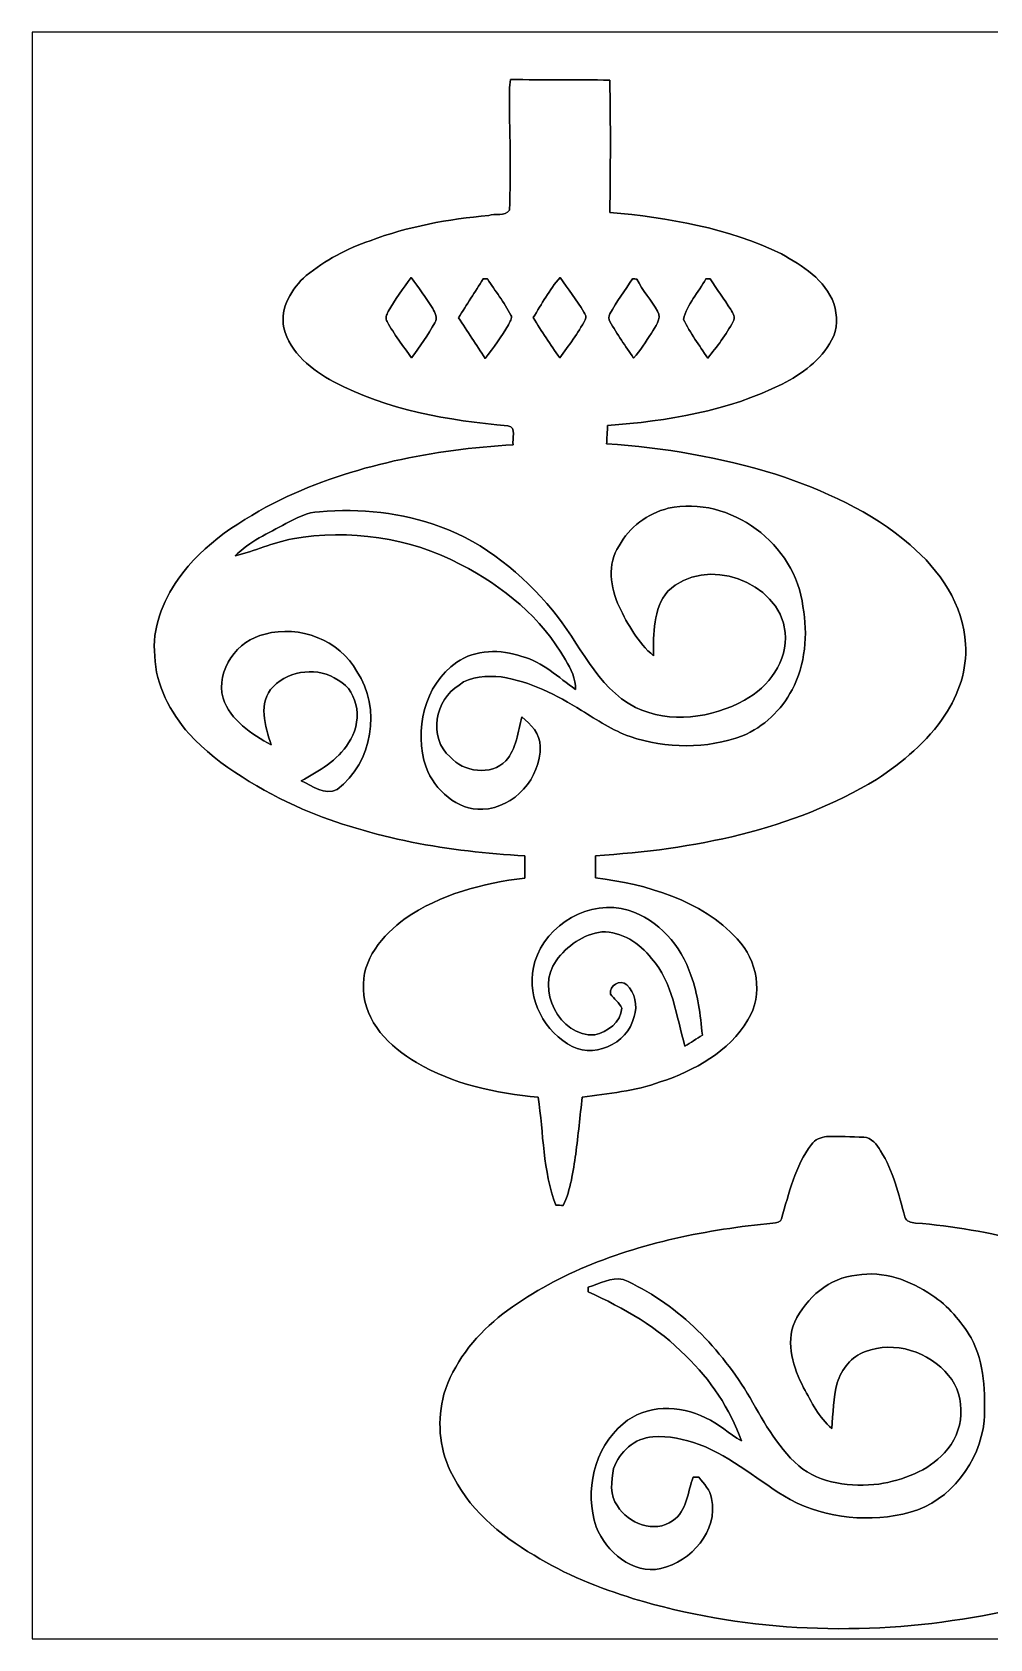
# Model space of a CAD drawing. Header units: centimetres. Extents: x -16.8 to 16.8, y -16.7 to 16.7.
# Drawn here: x -16.77 to 3.09, y -16.67 to 16.67 of the extents above; entities that cross this region are included whole.
import ezdxf

# ---------------------------------------------------------------- set-up
doc = ezdxf.new("R2010")
doc.units = ezdxf.units.CM
doc.header["$MEASUREMENT"] = 0
doc.layers.add('Layer 1', color=7, linetype='Continuous')

msp = doc.modelspace()

# ---------------------------------------------------------------- linework, layer by layer
at = {"layer": 'Layer 1', "color": 7}
for points, knots in [([(-16.77458, 16.66875), (-16.77458, 16.66875), (16.77458, 16.66875), (16.77458, 16.66875), (16.77458, 16.66875), (16.77458, 16.66875), (16.77458, -16.66875), (16.77458, -16.66875), (16.77458, -16.66875), (16.77458, -16.66875), (-16.77458, -16.66875), (-16.77458, -16.66875), (-16.77458, -16.66875), (-16.77458, -16.66875), (-16.77458, 16.66875), (-16.77458, 16.66875), (-16.77458, 16.66875), (-16.77458, 16.66875), (-16.77458, 16.66875), (-16.77458, 16.66875)], [0, 0, 0, 0, 0.16666667, 0.16666667, 0.16666667, 0.16666667, 0.33333333, 0.33333333, 0.33333333, 0.33333333, 0.5, 0.5, 0.5, 0.5, 0.66666667, 0.66666667, 0.66666667, 0.66666667, 1, 1, 1, 1]), ([(-6.84918, 15.68415), (-6.86188, 15.60971), (-6.87423, 15.53492), (-6.87423, 15.45943), (-6.87423, 15.45943), (-6.87176, 14.63111), (-6.83507, 13.80208), (-6.87282, 12.97446), (-6.87282, 12.97446), (-6.96842, 12.84182), (-7.1695, 12.91308), (-7.30321, 12.86651), (-7.30321, 12.86651), (-8.13929, 12.78467), (-8.97537, 12.64214), (-9.76242, 12.33981), (-9.76242, 12.33981), (-10.24255, 12.1793), (-10.69375, 11.93447), (-11.08886, 11.61803), (-11.08886, 11.61803), (-11.38273, 11.35204), (-11.64555, 10.94846), (-11.5503, 10.53536), (-11.5503, 10.53536), (-11.42436, 10.01183), (-10.96963, 9.658), (-10.51807, 9.41529), (-10.51807, 9.41529), (-9.40858, 8.82332), (-8.14176, 8.61166), (-6.9028, 8.49947), (-6.9028, 8.49947), (-6.71865, 8.47372), (-6.82202, 8.22043), (-6.79344, 8.10895), (-6.79344, 8.10895), (-8.44973, 8.0077), (-10.11908, 7.68844), (-11.62368, 6.96736), (-11.62368, 6.96736), (-12.42378, 6.55814), (-13.22388, 6.06637), (-13.74634, 5.31566), (-13.74634, 5.31566), (-14.06454, 4.85246), (-14.29279, 4.29436), (-14.23035, 3.72251), (-14.23035, 3.72251), (-14.21377, 3.11432), (-13.90474, 2.56081), (-13.5188, 2.10891), (-13.5188, 2.10891), (-12.86722, 1.41182), (-12.02408, 0.94121), (-11.16718, 0.54434), (-11.16718, 0.54434), (-9.70562, -0.06138), (-8.12659, -0.33973), (-6.55179, -0.42122), (-6.55179, -0.42122), (-6.55144, -0.57468), (-6.55391, -0.72813), (-6.55567, -0.88265), (-6.55567, -0.88265), (-7.42597, -0.98954), (-8.30827, -1.21708), (-9.0357, -1.72508), (-9.0357, -1.72508), (-9.50136, -2.06375), (-9.94657, -2.57916), (-9.89859, -3.19299), (-9.89859, -3.19299), (-9.88801, -3.86539), (-9.34791, -4.39279), (-8.80181, -4.70994), (-8.80181, -4.70994), (-8.0391, -5.16184), (-7.15081, -5.35023), (-6.27627, -5.43243), (-6.27627, -5.43243), (-6.16338, -6.17749), (-6.18455, -6.95925), (-5.90726, -7.66939), (-5.90726, -7.66939), (-5.85752, -7.67186), (-5.80778, -7.67433), (-5.75804, -7.67715), (-5.75804, -7.67715), (-5.594, -7.34413), (-5.55625, -6.97054), (-5.49663, -6.60929), (-5.49663, -6.60929), (-5.44548, -6.217), (-5.40773, -5.82295), (-5.36293, -5.42996), (-5.36293, -5.42996), (-4.81824, -5.3534), (-4.26403, -5.30331), (-3.74333, -5.11351), (-3.74333, -5.11351), (-3.03107, -4.87962), (-2.31916, -4.48698), (-1.92334, -3.82693), (-1.92334, -3.82693), (-1.59844, -3.29918), (-1.72791, -2.5841), (-2.14771, -2.14701), (-2.14771, -2.14701), (-2.89631, -1.32962), (-4.02519, -1.01494), (-5.08882, -0.87701), (-5.08882, -0.87701), (-5.08988, -0.72425), (-5.08917, -0.5715), (-5.0867, -0.41981), (-5.0867, -0.41981), (-3.06881, -0.29351), (-1.00542, 0.09984), (0.7433, 1.16381), (0.7433, 1.16381), (1.28411, 1.52471), (1.80022, 1.94698), (2.16147, 2.49484), (2.16147, 2.49484), (2.44828, 2.92664), (2.62819, 3.44452), (2.58833, 3.96769), (2.58833, 3.96769), (2.55129, 4.78649), (2.04964, 5.5118), (1.44251, 6.02968), (1.44251, 6.02968), (0.63676, 6.72888), (-0.35454, 7.15927), (-1.35467, 7.50006), (-1.35467, 7.50006), (-2.49238, 7.84296), (-3.66889, 8.05392), (-4.85528, 8.12412), (-4.85528, 8.12412), (-4.85069, 8.21937), (-4.84117, 8.40987), (-4.83658, 8.50512), (-4.83658, 8.50512), (-3.59728, 8.60072), (-2.33856, 8.80569), (-1.21638, 9.36519), (-1.21638, 9.36519), (-0.80821, 9.57756), (-0.40569, 9.85802), (-0.18768, 10.27606), (-0.18768, 10.27606), (-0.05574, 10.50537), (-0.06809, 10.79182), (-0.14076, 11.03877), (-0.14076, 11.03877), (-0.32632, 11.52842), (-0.79093, 11.82829), (-1.23119, 12.06676), (-1.23119, 12.06676), (-2.33892, 12.60581), (-3.57011, 12.81853), (-4.7879, 12.92895), (-4.7879, 12.92895), (-4.77943, 13.84335), (-4.76991, 14.75775), (-4.79143, 15.67215), (-4.79143, 15.67215), (-5.47723, 15.68873), (-6.16338, 15.67886), (-6.84918, 15.68415), (-6.84918, 15.68415), (-6.84918, 15.68415), (-6.84918, 15.68415), (-6.84918, 15.68415)], [0, 0, 0, 0, 0.02222222, 0.02222222, 0.02222222, 0.02222222, 0.04444444, 0.04444444, 0.04444444, 0.04444444, 0.06666667, 0.06666667, 0.06666667, 0.06666667, 0.08888889, 0.08888889, 0.08888889, 0.08888889, 0.11111111, 0.11111111, 0.11111111, 0.11111111, 0.13333333, 0.13333333, 0.13333333, 0.13333333, 0.15555556, 0.15555556, 0.15555556, 0.15555556, 0.17777778, 0.17777778, 0.17777778, 0.17777778, 0.2, 0.2, 0.2, 0.2, 0.22222222, 0.22222222, 0.22222222, 0.22222222, 0.24444444, 0.24444444, 0.24444444, 0.24444444, 0.26666667, 0.26666667, 0.26666667, 0.26666667, 0.28888889, 0.28888889, 0.28888889, 0.28888889, 0.31111111, 0.31111111, 0.31111111, 0.31111111, 0.33333333, 0.33333333, 0.33333333, 0.33333333, 0.35555556, 0.35555556, 0.35555556, 0.35555556, 0.37777778, 0.37777778, 0.37777778, 0.37777778, 0.4, 0.4, 0.4, 0.4, 0.42222222, 0.42222222, 0.42222222, 0.42222222, 0.44444444, 0.44444444, 0.44444444, 0.44444444, 0.46666667, 0.46666667, 0.46666667, 0.46666667, 0.48888889, 0.48888889, 0.48888889, 0.48888889, 0.51111111, 0.51111111, 0.51111111, 0.51111111, 0.53333333, 0.53333333, 0.53333333, 0.53333333, 0.55555556, 0.55555556, 0.55555556, 0.55555556, 0.57777778, 0.57777778, 0.57777778, 0.57777778, 0.6, 0.6, 0.6, 0.6, 0.62222222, 0.62222222, 0.62222222, 0.62222222, 0.64444444, 0.64444444, 0.64444444, 0.64444444, 0.66666667, 0.66666667, 0.66666667, 0.66666667, 0.68888889, 0.68888889, 0.68888889, 0.68888889, 0.71111111, 0.71111111, 0.71111111, 0.71111111, 0.73333333, 0.73333333, 0.73333333, 0.73333333, 0.75555556, 0.75555556, 0.75555556, 0.75555556, 0.77777778, 0.77777778, 0.77777778, 0.77777778, 0.8, 0.8, 0.8, 0.8, 0.82222222, 0.82222222, 0.82222222, 0.82222222, 0.84444444, 0.84444444, 0.84444444, 0.84444444, 0.86666667, 0.86666667, 0.86666667, 0.86666667, 0.88888889, 0.88888889, 0.88888889, 0.88888889, 0.91111111, 0.91111111, 0.91111111, 0.91111111, 0.93333333, 0.93333333, 0.93333333, 0.93333333, 0.95555556, 0.95555556, 0.95555556, 0.95555556, 1, 1, 1, 1]), ([(-9.38812, 10.86944), (-9.24595, 11.11673), (-9.08544, 11.3538), (-8.91046, 11.57922), (-8.91046, 11.57922), (-8.75877, 11.3665), (-8.59931, 11.15836), (-8.46279, 10.93541), (-8.46279, 10.93541), (-8.41375, 10.85074), (-8.35872, 10.73256), (-8.41798, 10.64048), (-8.41798, 10.64048), (-8.56298, 10.38789), (-8.72949, 10.14836), (-8.90129, 9.91341), (-8.90129, 9.91341), (-9.08368, 10.154), (-9.26253, 10.39918), (-9.41211, 10.66165), (-9.41211, 10.66165), (-9.45268, 10.72868), (-9.42164, 10.80735), (-9.38812, 10.86944)], [0, 0, 0, 0, 0.14285714, 0.14285714, 0.14285714, 0.14285714, 0.28571429, 0.28571429, 0.28571429, 0.28571429, 0.42857143, 0.42857143, 0.42857143, 0.42857143, 0.57142857, 0.57142857, 0.57142857, 0.57142857, 0.71428571, 0.71428571, 0.71428571, 0.71428571, 1, 1, 1, 1]), ([(-7.41821, 11.54818), (-7.39563, 11.54889), (-7.35083, 11.54959), (-7.32861, 11.5503), (-7.32861, 11.5503), (-7.16703, 11.29912), (-6.98218, 11.06205), (-6.84142, 10.79853), (-6.84142, 10.79853), (-6.80438, 10.72868), (-6.8647, 10.65812), (-6.89293, 10.59886), (-6.89293, 10.59886), (-7.03933, 10.35614), (-7.19631, 10.11802), (-7.37799, 9.90036), (-7.37799, 9.90036), (-7.56179, 10.18117), (-7.74453, 10.46304), (-7.92727, 10.7442), (-7.92727, 10.7442), (-7.76005, 11.01372), (-7.58578, 11.27901), (-7.41821, 11.54818)], [0, 0, 0, 0, 0.14285714, 0.14285714, 0.14285714, 0.14285714, 0.28571429, 0.28571429, 0.28571429, 0.28571429, 0.42857143, 0.42857143, 0.42857143, 0.42857143, 0.57142857, 0.57142857, 0.57142857, 0.57142857, 0.71428571, 0.71428571, 0.71428571, 0.71428571, 1, 1, 1, 1]), ([(-6.37752, 10.74491), (-6.20571, 11.02924), (-6.04238, 11.32311), (-5.8233, 11.57534), (-5.8233, 11.57534), (-5.65256, 11.34145), (-5.48005, 11.10791), (-5.32694, 10.86167), (-5.32694, 10.86167), (-5.30049, 10.81299), (-5.26274, 10.75196), (-5.30013, 10.69834), (-5.30013, 10.69834), (-5.45148, 10.42035), (-5.63774, 10.16282), (-5.83001, 9.91235), (-5.83001, 9.91235), (-6.02086, 10.18399), (-6.20713, 10.45951), (-6.37752, 10.74491)], [0, 0, 0, 0, 0.16666667, 0.16666667, 0.16666667, 0.16666667, 0.33333333, 0.33333333, 0.33333333, 0.33333333, 0.5, 0.5, 0.5, 0.5, 0.66666667, 0.66666667, 0.66666667, 0.66666667, 1, 1, 1, 1]), ([(-4.318, 11.55347), (-4.29613, 11.551), (-4.25203, 11.54642), (-4.23016, 11.54395), (-4.23016, 11.54395), (-4.10916, 11.30759), (-3.93383, 11.1058), (-3.79871, 10.87861), (-3.79871, 10.87861), (-3.70699, 10.71174), (-3.85022, 10.55829), (-3.92642, 10.42), (-3.92642, 10.42), (-4.04601, 10.24608), (-4.15149, 10.05981), (-4.29542, 9.90388), (-4.29542, 9.90388), (-4.46334, 10.15471), (-4.64079, 10.39989), (-4.78931, 10.66271), (-4.78931, 10.66271), (-4.81965, 10.71104), (-4.81683, 10.77242), (-4.78896, 10.82111), (-4.78896, 10.82111), (-4.65384, 11.07899), (-4.47816, 11.31111), (-4.318, 11.55347)], [0, 0, 0, 0, 0.125, 0.125, 0.125, 0.125, 0.25, 0.25, 0.25, 0.25, 0.375, 0.375, 0.375, 0.375, 0.5, 0.5, 0.5, 0.5, 0.625, 0.625, 0.625, 0.625, 0.75, 0.75, 0.75, 0.75, 1, 1, 1, 1]), ([(-2.79612, 11.54853), (-2.77354, 11.54889), (-2.72874, 11.54924), (-2.70651, 11.54924), (-2.70651, 11.54924), (-2.56858, 11.33404), (-2.41829, 11.12732), (-2.2793, 10.91248), (-2.2793, 10.91248), (-2.23555, 10.8391), (-2.18228, 10.74702), (-2.2292, 10.66165), (-2.2292, 10.66165), (-2.37984, 10.39283), (-2.56293, 10.14201), (-2.75908, 9.90494), (-2.75908, 9.90494), (-2.93264, 10.16917), (-3.12279, 10.42529), (-3.26249, 10.70927), (-3.26249, 10.70927), (-3.1817, 11.02148), (-2.95204, 11.2716), (-2.79612, 11.54853)], [0, 0, 0, 0, 0.14285714, 0.14285714, 0.14285714, 0.14285714, 0.28571429, 0.28571429, 0.28571429, 0.28571429, 0.42857143, 0.42857143, 0.42857143, 0.42857143, 0.57142857, 0.57142857, 0.57142857, 0.57142857, 0.71428571, 0.71428571, 0.71428571, 0.71428571, 1, 1, 1, 1]), ([(-3.57787, 6.78991), (-2.29094, 7.06861), (-0.93521, 6.04097), (-0.78317, 4.75051), (-0.78317, 4.75051), (-0.67804, 4.16983), (-0.73201, 3.54824), (-1.00894, 3.02154), (-1.00894, 3.02154), (-1.22978, 2.60032), (-1.59773, 2.25354), (-2.03729, 2.06939), (-2.03729, 2.06939), (-2.78024, 1.79282), (-3.61985, 1.79705), (-4.36809, 2.05317), (-4.36809, 2.05317), (-4.73216, 2.17699), (-5.05072, 2.39924), (-5.37845, 2.59433), (-5.37845, 2.59433), (-5.88963, 2.91571), (-6.43961, 3.19581), (-7.04286, 3.2893), (-7.04286, 3.2893), (-7.33919, 3.31435), (-7.67397, 3.31752), (-7.91845, 3.11997), (-7.91845, 3.11997), (-8.41446, 2.82646), (-8.56721, 2.02777), (-8.10472, 1.63266), (-8.10472, 1.63266), (-7.82638, 1.31233), (-7.25452, 1.23402), (-6.9469, 1.5494), (-6.9469, 1.5494), (-6.725, 1.79846), (-6.69396, 2.15018), (-6.61458, 2.46098), (-6.61458, 2.46098), (-6.42338, 2.30611), (-6.23923, 2.11314), (-6.23182, 1.84961), (-6.23182, 1.84961), (-6.22265, 1.19662), (-6.76593, 0.57468), (-7.42633, 0.54363), (-7.42633, 0.54363), (-7.96431, 0.52176), (-8.41763, 0.93945), (-8.60319, 1.41676), (-8.60319, 1.41676), (-8.85649, 2.17276), (-8.64376, 3.12632), (-7.96713, 3.59304), (-7.96713, 3.59304), (-7.57767, 3.86397), (-7.05344, 3.86786), (-6.6167, 3.71651), (-6.6167, 3.71651), (-6.18243, 3.60504), (-5.85717, 3.27801), (-5.49945, 3.02719), (-5.49945, 3.02719), (-5.49346, 3.25049), (-5.59717, 3.45511), (-5.70794, 3.64208), (-5.70794, 3.64208), (-6.19901, 4.5145), (-7.00476, 5.17278), (-7.88494, 5.62575), (-7.88494, 5.62575), (-8.9475, 6.18067), (-10.19387, 6.36587), (-11.3732, 6.15386), (-11.3732, 6.15386), (-11.78207, 6.08013), (-12.16025, 5.89915), (-12.56277, 5.80143), (-12.56277, 5.80143), (-12.26749, 6.102), (-11.87591, 6.26921), (-11.51326, 6.47065), (-11.51326, 6.47065), (-11.29136, 6.58142), (-11.0677, 6.71195), (-10.81264, 6.71795), (-10.81264, 6.71795), (-9.96774, 6.79838), (-9.10484, 6.69361), (-8.30545, 6.4075), (-8.30545, 6.4075), (-7.38152, 6.0706), (-6.60365, 5.42255), (-5.97817, 4.67572), (-5.97817, 4.67572), (-5.41514, 3.99838), (-5.07824, 3.08187), (-4.25803, 2.65747), (-4.25803, 2.65747), (-3.54365, 2.3114), (-2.67511, 2.43628), (-1.99496, 2.80564), (-1.99496, 2.80564), (-1.49543, 3.08328), (-1.09255, 3.61562), (-1.149, 4.21217), (-1.149, 4.21217), (-1.27635, 5.29096), (-2.81481, 5.82013), (-3.58493, 5.06695), (-3.58493, 5.06695), (-3.8989, 4.70041), (-3.88514, 4.18465), (-3.88161, 3.72921), (-3.88161, 3.72921), (-4.21146, 3.99556), (-4.41113, 4.37833), (-4.59916, 4.74909), (-4.59916, 4.74909), (-4.77626, 5.13362), (-4.85175, 5.63986), (-4.5974, 6.00816), (-4.5974, 6.00816), (-4.38926, 6.39974), (-4.00403, 6.68055), (-3.57787, 6.78991)], [0, 0, 0, 0, 0.03030303, 0.03030303, 0.03030303, 0.03030303, 0.06060606, 0.06060606, 0.06060606, 0.06060606, 0.09090909, 0.09090909, 0.09090909, 0.09090909, 0.12121212, 0.12121212, 0.12121212, 0.12121212, 0.15151515, 0.15151515, 0.15151515, 0.15151515, 0.18181818, 0.18181818, 0.18181818, 0.18181818, 0.21212121, 0.21212121, 0.21212121, 0.21212121, 0.24242424, 0.24242424, 0.24242424, 0.24242424, 0.27272727, 0.27272727, 0.27272727, 0.27272727, 0.3030303, 0.3030303, 0.3030303, 0.3030303, 0.33333333, 0.33333333, 0.33333333, 0.33333333, 0.36363636, 0.36363636, 0.36363636, 0.36363636, 0.39393939, 0.39393939, 0.39393939, 0.39393939, 0.42424242, 0.42424242, 0.42424242, 0.42424242, 0.45454545, 0.45454545, 0.45454545, 0.45454545, 0.48484848, 0.48484848, 0.48484848, 0.48484848, 0.51515152, 0.51515152, 0.51515152, 0.51515152, 0.54545455, 0.54545455, 0.54545455, 0.54545455, 0.57575758, 0.57575758, 0.57575758, 0.57575758, 0.60606061, 0.60606061, 0.60606061, 0.60606061, 0.63636364, 0.63636364, 0.63636364, 0.63636364, 0.66666667, 0.66666667, 0.66666667, 0.66666667, 0.6969697, 0.6969697, 0.6969697, 0.6969697, 0.72727273, 0.72727273, 0.72727273, 0.72727273, 0.75757576, 0.75757576, 0.75757576, 0.75757576, 0.78787879, 0.78787879, 0.78787879, 0.78787879, 0.81818182, 0.81818182, 0.81818182, 0.81818182, 0.84848485, 0.84848485, 0.84848485, 0.84848485, 0.87878788, 0.87878788, 0.87878788, 0.87878788, 0.90909091, 0.90909091, 0.90909091, 0.90909091, 0.93939394, 0.93939394, 0.93939394, 0.93939394, 1, 1, 1, 1]), ([(-11.94153, 4.17724), (-11.23209, 4.37797), (-10.39671, 4.05342), (-10.03582, 3.40501), (-10.03582, 3.40501), (-9.52641, 2.64478), (-9.71021, 1.50601), (-10.4461, 0.95462), (-10.4461, 0.95462), (-10.70398, 0.81703), (-10.95939, 1.03576), (-11.19117, 1.13277), (-11.19117, 1.13277), (-10.82604, 1.33879), (-10.43587, 1.55152), (-10.21221, 1.92193), (-10.21221, 1.92193), (-9.92399, 2.31352), (-9.97232, 2.98168), (-10.42776, 3.22298), (-10.42776, 3.22298), (-10.82922, 3.51014), (-11.42471, 3.43112), (-11.77043, 3.09174), (-11.77043, 3.09174), (-12.09993, 2.76154), (-11.94082, 2.26413), (-11.81594, 1.8796), (-11.81594, 1.8796), (-12.2234, 2.1015), (-12.65802, 2.38795), (-12.81465, 2.8508), (-12.81465, 2.8508), (-12.96705, 3.42653), (-12.51656, 4.06506), (-11.94153, 4.17724)], [0, 0, 0, 0, 0.1, 0.1, 0.1, 0.1, 0.2, 0.2, 0.2, 0.2, 0.3, 0.3, 0.3, 0.3, 0.4, 0.4, 0.4, 0.4, 0.5, 0.5, 0.5, 0.5, 0.6, 0.6, 0.6, 0.6, 0.7, 0.7, 0.7, 0.7, 0.8, 0.8, 0.8, 0.8, 1, 1, 1, 1]), ([(-6.34577, -2.61585), (-6.10306, -1.83691), (-5.20347, -1.31092), (-4.40584, -1.55011), (-4.40584, -1.55011), (-3.78389, -1.74801), (-3.30906, -2.28741), (-3.10656, -2.89877), (-3.10656, -2.89877), (-2.9591, -3.29671), (-2.91465, -3.72145), (-2.86985, -4.14055), (-2.86985, -4.14055), (-2.9905, -4.21816), (-3.11044, -4.29719), (-3.2318, -4.37339), (-3.2318, -4.37339), (-3.41171, -3.75073), (-3.47945, -3.05541), (-3.9243, -2.54882), (-3.9243, -2.54882), (-4.16983, -2.23238), (-4.54131, -1.9939), (-4.95371, -1.99954), (-4.95371, -1.99954), (-5.33718, -2.04858), (-5.68078, -2.28988), (-5.90515, -2.59786), (-5.90515, -2.59786), (-6.33236, -3.18135), (-5.83812, -4.17759), (-5.10223, -4.13844), (-5.10223, -4.13844), (-4.84046, -4.08023), (-4.55859, -3.87103), (-4.54025, -3.58458), (-4.54025, -3.58458), (-4.58929, -3.46569), (-4.70958, -3.39831), (-4.77308, -3.2893), (-4.77308, -3.2893), (-4.81436, -3.1115), (-4.57271, -2.9778), (-4.43759, -3.09668), (-4.43759, -3.09668), (-4.26861, -3.26108), (-4.20688, -3.53342), (-4.28696, -3.75638), (-4.28696, -3.75638), (-4.41008, -4.33388), (-5.16925, -4.66055), (-5.66526, -4.32435), (-5.66526, -4.32435), (-6.22653, -3.9811), (-6.53909, -3.25402), (-6.34577, -2.61585)], [0, 0, 0, 0, 0.06666667, 0.06666667, 0.06666667, 0.06666667, 0.13333333, 0.13333333, 0.13333333, 0.13333333, 0.2, 0.2, 0.2, 0.2, 0.26666667, 0.26666667, 0.26666667, 0.26666667, 0.33333333, 0.33333333, 0.33333333, 0.33333333, 0.4, 0.4, 0.4, 0.4, 0.46666667, 0.46666667, 0.46666667, 0.46666667, 0.53333333, 0.53333333, 0.53333333, 0.53333333, 0.6, 0.6, 0.6, 0.6, 0.66666667, 0.66666667, 0.66666667, 0.66666667, 0.73333333, 0.73333333, 0.73333333, 0.73333333, 0.8, 0.8, 0.8, 0.8, 0.86666667, 0.86666667, 0.86666667, 0.86666667, 1, 1, 1, 1]), ([(-0.29351, -6.2484), (-0.41487, -6.25616), (-0.53622, -6.30978), (-0.60713, -6.41209), (-0.60713, -6.41209), (-0.94756, -6.85941), (-1.07456, -7.42139), (-1.2259, -7.95126), (-1.2259, -7.95126), (-1.24284, -8.03099), (-1.34197, -8.02711), (-1.40476, -8.0451), (-1.40476, -8.0451), (-2.77107, -8.1728), (-4.13738, -8.44656), (-5.40103, -8.99442), (-5.40103, -8.99442), (-6.00463, -9.26465), (-6.59059, -9.58533), (-7.10494, -10.00407), (-7.10494, -10.00407), (-7.614, -10.41788), (-8.03734, -10.96081), (-8.23136, -11.59369), (-8.23136, -11.59369), (-8.37248, -12.11404), (-8.33367, -12.69083), (-8.09872, -13.17907), (-8.09872, -13.17907), (-7.74806, -13.95024), (-7.07602, -14.51222), (-6.36058, -14.93344), (-6.36058, -14.93344), (-5.72241, -15.33525), (-5.01474, -15.60865), (-4.29824, -15.83478), (-4.29824, -15.83478), (-2.09444, -16.49906), (0.25894, -16.6176), (2.52801, -16.25847), (2.52801, -16.25847), (3.64173, -16.09549), (4.73816, -15.79421), (5.76298, -15.32643), (5.76298, -15.32643), (6.61176, -14.91474), (7.45596, -14.39968), (7.98795, -13.59817), (7.98795, -13.59817), (8.36648, -13.07218), (8.54392, -12.3892), (8.39646, -11.75032), (8.39646, -11.75032), (8.25182, -11.11109), (7.85742, -10.55476), (7.36671, -10.13037), (7.36671, -10.13037), (6.36729, -9.26747), (5.11704, -8.75453), (3.84951, -8.42963), (3.84951, -8.42963), (3.09527, -8.23736), (2.32586, -8.09978), (1.54905, -8.04192), (1.54905, -8.04192), (1.46438, -8.03204), (1.35502, -8.01335), (1.3335, -7.91492), (1.3335, -7.91492), (1.19944, -7.44855), (1.09432, -6.95784), (0.82656, -6.54473), (0.82656, -6.54473), (0.75459, -6.41315), (0.64311, -6.26604), (0.47801, -6.26145), (0.47801, -6.26145), (0.22119, -6.24699), (-0.03669, -6.24029), (-0.29351, -6.2484)], [0, 0, 0, 0, 0.04761905, 0.04761905, 0.04761905, 0.04761905, 0.0952381, 0.0952381, 0.0952381, 0.0952381, 0.14285714, 0.14285714, 0.14285714, 0.14285714, 0.19047619, 0.19047619, 0.19047619, 0.19047619, 0.23809524, 0.23809524, 0.23809524, 0.23809524, 0.28571429, 0.28571429, 0.28571429, 0.28571429, 0.33333333, 0.33333333, 0.33333333, 0.33333333, 0.38095238, 0.38095238, 0.38095238, 0.38095238, 0.42857143, 0.42857143, 0.42857143, 0.42857143, 0.47619048, 0.47619048, 0.47619048, 0.47619048, 0.52380952, 0.52380952, 0.52380952, 0.52380952, 0.57142857, 0.57142857, 0.57142857, 0.57142857, 0.61904762, 0.61904762, 0.61904762, 0.61904762, 0.66666667, 0.66666667, 0.66666667, 0.66666667, 0.71428571, 0.71428571, 0.71428571, 0.71428571, 0.76190476, 0.76190476, 0.76190476, 0.76190476, 0.80952381, 0.80952381, 0.80952381, 0.80952381, 0.85714286, 0.85714286, 0.85714286, 0.85714286, 0.9047619, 0.9047619, 0.9047619, 0.9047619, 1, 1, 1, 1]), ([(0.33655, -9.12354), (0.88336, -9.02123), (1.44427, -9.23043), (1.88983, -9.53946), (1.88983, -9.53946), (2.23273, -9.75642), (2.49343, -10.07957), (2.70369, -10.42176), (2.70369, -10.42176), (2.99156, -10.94811), (3.00426, -11.56864), (2.97744, -12.15249), (2.97744, -12.15249), (2.87902, -13.00092), (2.28212, -13.80631), (1.44321, -14.04126), (1.44321, -14.04126), (0.61948, -14.26245), (-0.28893, -14.17708), (-1.04599, -13.77915), (-1.04599, -13.77915), (-1.68593, -13.41332), (-2.23767, -12.89438), (-2.93723, -12.63615), (-2.93723, -12.63615), (-3.24238, -12.52149), (-3.56729, -12.45306), (-3.89431, -12.47563), (-3.89431, -12.47563), (-4.27108, -12.49645), (-4.59034, -12.79313), (-4.71382, -13.13674), (-4.71382, -13.13674), (-4.75474, -13.38897), (-4.80166, -13.69307), (-4.63374, -13.91179), (-4.63374, -13.91179), (-4.40937, -14.27304), (-3.85798, -14.48858), (-3.48721, -14.21906), (-3.48721, -14.21906), (-3.1877, -14.0141), (-3.17429, -13.62604), (-3.06176, -13.31383), (-3.06176, -13.31383), (-3.03177, -13.31454), (-2.97145, -13.31595), (-2.94146, -13.31666), (-2.94146, -13.31666), (-2.84409, -13.45389), (-2.70122, -13.57877), (-2.67758, -13.75516), (-2.67758, -13.75516), (-2.53894, -14.43284), (-3.0988, -15.06326), (-3.73133, -15.21072), (-3.73133, -15.21072), (-4.32329, -15.32996), (-4.86163, -14.86676), (-5.07118, -14.34606), (-5.07118, -14.34606), (-5.31777, -13.60981), (-5.12163, -12.71129), (-4.5152, -12.20505), (-4.5152, -12.20505), (-4.04389, -11.80042), (-3.33622, -11.80747), (-2.80388, -12.08193), (-2.80388, -12.08193), (-2.53118, -12.20329), (-2.31704, -12.41672), (-2.05952, -12.56312), (-2.05952, -12.56312), (-2.29905, -11.89531), (-2.6991, -11.28713), (-3.21345, -10.79853), (-3.21345, -10.79853), (-3.77719, -10.20904), (-4.50144, -9.80193), (-5.2391, -9.46997), (-5.2391, -9.46997), (-5.23875, -9.44492), (-5.23804, -9.39412), (-5.23734, -9.36907), (-5.23734, -9.36907), (-5.00309, -9.3031), (-4.76568, -9.15635), (-4.51379, -9.21103), (-4.51379, -9.21103), (-3.42759, -9.68693), (-2.55482, -10.56711), (-1.93887, -11.56758), (-1.93887, -11.56758), (-1.63019, -12.10028), (-1.34338, -12.66613), (-0.87136, -13.07712), (-0.87136, -13.07712), (-0.41557, -13.46235), (0.2226, -13.51421), (0.79304, -13.45918), (0.79304, -13.45918), (1.29011, -13.36992), (1.80834, -13.19495), (2.15336, -12.80619), (2.15336, -12.80619), (2.56399, -12.38885), (2.6229, -11.65578), (2.23732, -11.20211), (2.23732, -11.20211), (1.84362, -10.7061), (1.10878, -10.47856), (0.51223, -10.70786), (0.51223, -10.70786), (0.22049, -10.80594), (0.02293, -11.07299), (-0.07408, -11.35451), (-0.07408, -11.35451), (-0.15734, -11.66389), (-0.15311, -11.98739), (-0.18697, -12.30418), (-0.18697, -12.30418), (-0.45156, -12.07805), (-0.60254, -11.75632), (-0.76941, -11.45822), (-0.76941, -11.45822), (-0.98037, -11.04194), (-1.14653, -10.54523), (-0.95462, -10.09156), (-0.95462, -10.09156), (-0.71579, -9.59026), (-0.23248, -9.17081), (0.33655, -9.12354)], [0, 0, 0, 0, 0.02941176, 0.02941176, 0.02941176, 0.02941176, 0.05882353, 0.05882353, 0.05882353, 0.05882353, 0.08823529, 0.08823529, 0.08823529, 0.08823529, 0.11764706, 0.11764706, 0.11764706, 0.11764706, 0.14705882, 0.14705882, 0.14705882, 0.14705882, 0.17647059, 0.17647059, 0.17647059, 0.17647059, 0.20588235, 0.20588235, 0.20588235, 0.20588235, 0.23529412, 0.23529412, 0.23529412, 0.23529412, 0.26470588, 0.26470588, 0.26470588, 0.26470588, 0.29411765, 0.29411765, 0.29411765, 0.29411765, 0.32352941, 0.32352941, 0.32352941, 0.32352941, 0.35294118, 0.35294118, 0.35294118, 0.35294118, 0.38235294, 0.38235294, 0.38235294, 0.38235294, 0.41176471, 0.41176471, 0.41176471, 0.41176471, 0.44117647, 0.44117647, 0.44117647, 0.44117647, 0.47058824, 0.47058824, 0.47058824, 0.47058824, 0.5, 0.5, 0.5, 0.5, 0.52941176, 0.52941176, 0.52941176, 0.52941176, 0.55882353, 0.55882353, 0.55882353, 0.55882353, 0.58823529, 0.58823529, 0.58823529, 0.58823529, 0.61764706, 0.61764706, 0.61764706, 0.61764706, 0.64705882, 0.64705882, 0.64705882, 0.64705882, 0.67647059, 0.67647059, 0.67647059, 0.67647059, 0.70588235, 0.70588235, 0.70588235, 0.70588235, 0.73529412, 0.73529412, 0.73529412, 0.73529412, 0.76470588, 0.76470588, 0.76470588, 0.76470588, 0.79411765, 0.79411765, 0.79411765, 0.79411765, 0.82352941, 0.82352941, 0.82352941, 0.82352941, 0.85294118, 0.85294118, 0.85294118, 0.85294118, 0.88235294, 0.88235294, 0.88235294, 0.88235294, 0.91176471, 0.91176471, 0.91176471, 0.91176471, 0.94117647, 0.94117647, 0.94117647, 0.94117647, 1, 1, 1, 1])]:
    msp.add_open_spline(points, degree=3, knots=knots, dxfattribs=at)
at = {"layer": 'Layer 1', "color": 8}
for points, knots in [([(-6.84918, 15.68415), (-6.16338, 15.67886), (-5.47723, 15.68873), (-4.79143, 15.67215), (-4.79143, 15.67215), (-4.76991, 14.75775), (-4.77943, 13.84335), (-4.7879, 12.92895), (-4.7879, 12.92895), (-3.57011, 12.81853), (-2.33892, 12.60581), (-1.23119, 12.06676), (-1.23119, 12.06676), (-0.79093, 11.82829), (-0.32632, 11.52842), (-0.14076, 11.03877), (-0.14076, 11.03877), (-0.06809, 10.79182), (-0.05574, 10.50537), (-0.18768, 10.27606), (-0.18768, 10.27606), (-0.40569, 9.85802), (-0.80821, 9.57756), (-1.21638, 9.36519), (-1.21638, 9.36519), (-2.33856, 8.80569), (-3.59728, 8.60072), (-4.83658, 8.50512), (-4.83658, 8.50512), (-4.84117, 8.40987), (-4.85069, 8.21937), (-4.85528, 8.12412), (-4.85528, 8.12412), (-3.66889, 8.05392), (-2.49238, 7.84296), (-1.35467, 7.50006), (-1.35467, 7.50006), (-0.35454, 7.15927), (0.63676, 6.72888), (1.44251, 6.02968), (1.44251, 6.02968), (2.04964, 5.5118), (2.55129, 4.78649), (2.58833, 3.96769), (2.58833, 3.96769), (2.62819, 3.44452), (2.44828, 2.92664), (2.16147, 2.49484), (2.16147, 2.49484), (1.80022, 1.94698), (1.28411, 1.52471), (0.7433, 1.16381), (0.7433, 1.16381), (-1.00542, 0.09984), (-3.06881, -0.29351), (-5.0867, -0.41981), (-5.0867, -0.41981), (-5.08917, -0.5715), (-5.08988, -0.72425), (-5.08882, -0.87701), (-5.08882, -0.87701), (-4.02519, -1.01494), (-2.89631, -1.32962), (-2.14771, -2.14701), (-2.14771, -2.14701), (-1.72791, -2.5841), (-1.59844, -3.29918), (-1.92334, -3.82693), (-1.92334, -3.82693), (-2.31916, -4.48698), (-3.03107, -4.87962), (-3.74333, -5.11351), (-3.74333, -5.11351), (-4.26403, -5.30331), (-4.81824, -5.3534), (-5.36293, -5.42996), (-5.36293, -5.42996), (-5.40773, -5.82295), (-5.44548, -6.217), (-5.49663, -6.60929), (-5.49663, -6.60929), (-5.55625, -6.97054), (-5.594, -7.34413), (-5.75804, -7.67715), (-5.75804, -7.67715), (-5.80778, -7.67433), (-5.85752, -7.67186), (-5.90726, -7.66939), (-5.90726, -7.66939), (-6.18455, -6.95925), (-6.16338, -6.17749), (-6.27627, -5.43243), (-6.27627, -5.43243), (-7.15081, -5.35023), (-8.0391, -5.16184), (-8.80181, -4.70994), (-8.80181, -4.70994), (-9.34791, -4.39279), (-9.88801, -3.86539), (-9.89859, -3.19299), (-9.89859, -3.19299), (-9.94657, -2.57916), (-9.50136, -2.06375), (-9.0357, -1.72508), (-9.0357, -1.72508), (-8.30827, -1.21708), (-7.42597, -0.98954), (-6.55567, -0.88265), (-6.55567, -0.88265), (-6.55391, -0.72813), (-6.55144, -0.57468), (-6.55179, -0.42122), (-6.55179, -0.42122), (-8.12659, -0.33973), (-9.70562, -0.06138), (-11.16718, 0.54434), (-11.16718, 0.54434), (-12.02408, 0.94121), (-12.86722, 1.41182), (-13.5188, 2.10891), (-13.5188, 2.10891), (-13.90474, 2.56081), (-14.21377, 3.11432), (-14.23035, 3.72251), (-14.23035, 3.72251), (-14.29279, 4.29436), (-14.06454, 4.85246), (-13.74634, 5.31566), (-13.74634, 5.31566), (-13.22388, 6.06637), (-12.42378, 6.55814), (-11.62368, 6.96736), (-11.62368, 6.96736), (-10.11908, 7.68844), (-8.44973, 8.0077), (-6.79344, 8.10895), (-6.79344, 8.10895), (-6.82202, 8.22043), (-6.71865, 8.47372), (-6.9028, 8.49947), (-6.9028, 8.49947), (-8.14176, 8.61166), (-9.40858, 8.82332), (-10.51807, 9.41529), (-10.51807, 9.41529), (-10.96963, 9.658), (-11.42436, 10.01183), (-11.5503, 10.53536), (-11.5503, 10.53536), (-11.64555, 10.94846), (-11.38273, 11.35204), (-11.08886, 11.61803), (-11.08886, 11.61803), (-10.69375, 11.93447), (-10.24255, 12.1793), (-9.76242, 12.33981), (-9.76242, 12.33981), (-8.97537, 12.64214), (-8.13929, 12.78467), (-7.30321, 12.86651), (-7.30321, 12.86651), (-7.1695, 12.91308), (-6.96842, 12.84182), (-6.87282, 12.97446), (-6.87282, 12.97446), (-6.83507, 13.80208), (-6.87176, 14.63111), (-6.87423, 15.45943), (-6.87423, 15.45943), (-6.87423, 15.53492), (-6.86188, 15.60971), (-6.84918, 15.68415), (-6.84918, 15.68415), (-6.84918, 15.68415), (-6.84918, 15.68415), (-6.84918, 15.68415)], [0, 0, 0, 0, 0.02222222, 0.02222222, 0.02222222, 0.02222222, 0.04444444, 0.04444444, 0.04444444, 0.04444444, 0.06666667, 0.06666667, 0.06666667, 0.06666667, 0.08888889, 0.08888889, 0.08888889, 0.08888889, 0.11111111, 0.11111111, 0.11111111, 0.11111111, 0.13333333, 0.13333333, 0.13333333, 0.13333333, 0.15555556, 0.15555556, 0.15555556, 0.15555556, 0.17777778, 0.17777778, 0.17777778, 0.17777778, 0.2, 0.2, 0.2, 0.2, 0.22222222, 0.22222222, 0.22222222, 0.22222222, 0.24444444, 0.24444444, 0.24444444, 0.24444444, 0.26666667, 0.26666667, 0.26666667, 0.26666667, 0.28888889, 0.28888889, 0.28888889, 0.28888889, 0.31111111, 0.31111111, 0.31111111, 0.31111111, 0.33333333, 0.33333333, 0.33333333, 0.33333333, 0.35555556, 0.35555556, 0.35555556, 0.35555556, 0.37777778, 0.37777778, 0.37777778, 0.37777778, 0.4, 0.4, 0.4, 0.4, 0.42222222, 0.42222222, 0.42222222, 0.42222222, 0.44444444, 0.44444444, 0.44444444, 0.44444444, 0.46666667, 0.46666667, 0.46666667, 0.46666667, 0.48888889, 0.48888889, 0.48888889, 0.48888889, 0.51111111, 0.51111111, 0.51111111, 0.51111111, 0.53333333, 0.53333333, 0.53333333, 0.53333333, 0.55555556, 0.55555556, 0.55555556, 0.55555556, 0.57777778, 0.57777778, 0.57777778, 0.57777778, 0.6, 0.6, 0.6, 0.6, 0.62222222, 0.62222222, 0.62222222, 0.62222222, 0.64444444, 0.64444444, 0.64444444, 0.64444444, 0.66666667, 0.66666667, 0.66666667, 0.66666667, 0.68888889, 0.68888889, 0.68888889, 0.68888889, 0.71111111, 0.71111111, 0.71111111, 0.71111111, 0.73333333, 0.73333333, 0.73333333, 0.73333333, 0.75555556, 0.75555556, 0.75555556, 0.75555556, 0.77777778, 0.77777778, 0.77777778, 0.77777778, 0.8, 0.8, 0.8, 0.8, 0.82222222, 0.82222222, 0.82222222, 0.82222222, 0.84444444, 0.84444444, 0.84444444, 0.84444444, 0.86666667, 0.86666667, 0.86666667, 0.86666667, 0.88888889, 0.88888889, 0.88888889, 0.88888889, 0.91111111, 0.91111111, 0.91111111, 0.91111111, 0.93333333, 0.93333333, 0.93333333, 0.93333333, 0.95555556, 0.95555556, 0.95555556, 0.95555556, 1, 1, 1, 1]), ([(-9.38812, 10.86944), (-9.42164, 10.80735), (-9.45268, 10.72868), (-9.41211, 10.66165), (-9.41211, 10.66165), (-9.26253, 10.39918), (-9.08368, 10.154), (-8.90129, 9.91341), (-8.90129, 9.91341), (-8.72949, 10.14836), (-8.56298, 10.38789), (-8.41798, 10.64048), (-8.41798, 10.64048), (-8.35872, 10.73256), (-8.41375, 10.85074), (-8.46279, 10.93541), (-8.46279, 10.93541), (-8.59931, 11.15836), (-8.75877, 11.3665), (-8.91046, 11.57922), (-8.91046, 11.57922), (-9.08544, 11.3538), (-9.24595, 11.11673), (-9.38812, 10.86944), (-9.38812, 10.86944), (-9.38812, 10.86944), (-9.38812, 10.86944), (-9.38812, 10.86944)], [0, 0, 0, 0, 0.125, 0.125, 0.125, 0.125, 0.25, 0.25, 0.25, 0.25, 0.375, 0.375, 0.375, 0.375, 0.5, 0.5, 0.5, 0.5, 0.625, 0.625, 0.625, 0.625, 0.75, 0.75, 0.75, 0.75, 1, 1, 1, 1]), ([(-7.41821, 11.54818), (-7.58578, 11.27901), (-7.76005, 11.01372), (-7.92727, 10.7442), (-7.92727, 10.7442), (-7.74453, 10.46304), (-7.56179, 10.18117), (-7.37799, 9.90036), (-7.37799, 9.90036), (-7.19631, 10.11802), (-7.03933, 10.35614), (-6.89293, 10.59886), (-6.89293, 10.59886), (-6.8647, 10.65812), (-6.80438, 10.72868), (-6.84142, 10.79853), (-6.84142, 10.79853), (-6.98218, 11.06205), (-7.16703, 11.29912), (-7.32861, 11.5503), (-7.32861, 11.5503), (-7.35083, 11.54959), (-7.39563, 11.54889), (-7.41821, 11.54818), (-7.41821, 11.54818), (-7.41821, 11.54818), (-7.41821, 11.54818), (-7.41821, 11.54818)], [0, 0, 0, 0, 0.125, 0.125, 0.125, 0.125, 0.25, 0.25, 0.25, 0.25, 0.375, 0.375, 0.375, 0.375, 0.5, 0.5, 0.5, 0.5, 0.625, 0.625, 0.625, 0.625, 0.75, 0.75, 0.75, 0.75, 1, 1, 1, 1]), ([(-6.37752, 10.74491), (-6.20713, 10.45951), (-6.02086, 10.18399), (-5.83001, 9.91235), (-5.83001, 9.91235), (-5.63774, 10.16282), (-5.45148, 10.42035), (-5.30013, 10.69834), (-5.30013, 10.69834), (-5.26274, 10.75196), (-5.30049, 10.81299), (-5.32694, 10.86167), (-5.32694, 10.86167), (-5.48005, 11.10791), (-5.65256, 11.34145), (-5.8233, 11.57534), (-5.8233, 11.57534), (-6.04238, 11.32311), (-6.20571, 11.02924), (-6.37752, 10.74491), (-6.37752, 10.74491), (-6.37752, 10.74491), (-6.37752, 10.74491), (-6.37752, 10.74491)], [0, 0, 0, 0, 0.14285714, 0.14285714, 0.14285714, 0.14285714, 0.28571429, 0.28571429, 0.28571429, 0.28571429, 0.42857143, 0.42857143, 0.42857143, 0.42857143, 0.57142857, 0.57142857, 0.57142857, 0.57142857, 0.71428571, 0.71428571, 0.71428571, 0.71428571, 1, 1, 1, 1]), ([(-4.318, 11.55347), (-4.47816, 11.31111), (-4.65384, 11.07899), (-4.78896, 10.82111), (-4.78896, 10.82111), (-4.81683, 10.77242), (-4.81965, 10.71104), (-4.78931, 10.66271), (-4.78931, 10.66271), (-4.64079, 10.39989), (-4.46334, 10.15471), (-4.29542, 9.90388), (-4.29542, 9.90388), (-4.15149, 10.05981), (-4.04601, 10.24608), (-3.92642, 10.42), (-3.92642, 10.42), (-3.85022, 10.55829), (-3.70699, 10.71174), (-3.79871, 10.87861), (-3.79871, 10.87861), (-3.93383, 11.1058), (-4.10916, 11.30759), (-4.23016, 11.54395), (-4.23016, 11.54395), (-4.25203, 11.54642), (-4.29613, 11.551), (-4.318, 11.55347), (-4.318, 11.55347), (-4.318, 11.55347), (-4.318, 11.55347), (-4.318, 11.55347)], [0, 0, 0, 0, 0.11111111, 0.11111111, 0.11111111, 0.11111111, 0.22222222, 0.22222222, 0.22222222, 0.22222222, 0.33333333, 0.33333333, 0.33333333, 0.33333333, 0.44444444, 0.44444444, 0.44444444, 0.44444444, 0.55555556, 0.55555556, 0.55555556, 0.55555556, 0.66666667, 0.66666667, 0.66666667, 0.66666667, 0.77777778, 0.77777778, 0.77777778, 0.77777778, 1, 1, 1, 1]), ([(-2.79612, 11.54853), (-2.95204, 11.2716), (-3.1817, 11.02148), (-3.26249, 10.70927), (-3.26249, 10.70927), (-3.12279, 10.42529), (-2.93264, 10.16917), (-2.75908, 9.90494), (-2.75908, 9.90494), (-2.56293, 10.14201), (-2.37984, 10.39283), (-2.2292, 10.66165), (-2.2292, 10.66165), (-2.18228, 10.74702), (-2.23555, 10.8391), (-2.2793, 10.91248), (-2.2793, 10.91248), (-2.41829, 11.12732), (-2.56858, 11.33404), (-2.70651, 11.54924), (-2.70651, 11.54924), (-2.72874, 11.54924), (-2.77354, 11.54889), (-2.79612, 11.54853), (-2.79612, 11.54853), (-2.79612, 11.54853), (-2.79612, 11.54853), (-2.79612, 11.54853)], [0, 0, 0, 0, 0.125, 0.125, 0.125, 0.125, 0.25, 0.25, 0.25, 0.25, 0.375, 0.375, 0.375, 0.375, 0.5, 0.5, 0.5, 0.5, 0.625, 0.625, 0.625, 0.625, 0.75, 0.75, 0.75, 0.75, 1, 1, 1, 1]), ([(-3.57787, 6.78991), (-4.00403, 6.68055), (-4.38926, 6.39974), (-4.5974, 6.00816), (-4.5974, 6.00816), (-4.85175, 5.63986), (-4.77626, 5.13362), (-4.59916, 4.74909), (-4.59916, 4.74909), (-4.41113, 4.37833), (-4.21146, 3.99556), (-3.88161, 3.72921), (-3.88161, 3.72921), (-3.88514, 4.18465), (-3.8989, 4.70041), (-3.58493, 5.06695), (-3.58493, 5.06695), (-2.81481, 5.82013), (-1.27635, 5.29096), (-1.149, 4.21217), (-1.149, 4.21217), (-1.09255, 3.61562), (-1.49543, 3.08328), (-1.99496, 2.80564), (-1.99496, 2.80564), (-2.67511, 2.43628), (-3.54365, 2.3114), (-4.25803, 2.65747), (-4.25803, 2.65747), (-5.07824, 3.08187), (-5.41514, 3.99838), (-5.97817, 4.67572), (-5.97817, 4.67572), (-6.60365, 5.42255), (-7.38152, 6.0706), (-8.30545, 6.4075), (-8.30545, 6.4075), (-9.10484, 6.69361), (-9.96774, 6.79838), (-10.81264, 6.71795), (-10.81264, 6.71795), (-11.0677, 6.71195), (-11.29136, 6.58142), (-11.51326, 6.47065), (-11.51326, 6.47065), (-11.87591, 6.26921), (-12.26749, 6.102), (-12.56277, 5.80143), (-12.56277, 5.80143), (-12.16025, 5.89915), (-11.78207, 6.08013), (-11.3732, 6.15386), (-11.3732, 6.15386), (-10.19387, 6.36587), (-8.9475, 6.18067), (-7.88494, 5.62575), (-7.88494, 5.62575), (-7.00476, 5.17278), (-6.19901, 4.5145), (-5.70794, 3.64208), (-5.70794, 3.64208), (-5.59717, 3.45511), (-5.49346, 3.25049), (-5.49945, 3.02719), (-5.49945, 3.02719), (-5.85717, 3.27801), (-6.18243, 3.60504), (-6.6167, 3.71651), (-6.6167, 3.71651), (-7.05344, 3.86786), (-7.57767, 3.86397), (-7.96713, 3.59304), (-7.96713, 3.59304), (-8.64376, 3.12632), (-8.85649, 2.17276), (-8.60319, 1.41676), (-8.60319, 1.41676), (-8.41763, 0.93945), (-7.96431, 0.52176), (-7.42633, 0.54363), (-7.42633, 0.54363), (-6.76593, 0.57468), (-6.22265, 1.19662), (-6.23182, 1.84961), (-6.23182, 1.84961), (-6.23923, 2.11314), (-6.42338, 2.30611), (-6.61458, 2.46098), (-6.61458, 2.46098), (-6.69396, 2.15018), (-6.725, 1.79846), (-6.9469, 1.5494), (-6.9469, 1.5494), (-7.25452, 1.23402), (-7.82638, 1.31233), (-8.10472, 1.63266), (-8.10472, 1.63266), (-8.56721, 2.02777), (-8.41446, 2.82646), (-7.91845, 3.11997), (-7.91845, 3.11997), (-7.67397, 3.31752), (-7.33919, 3.31435), (-7.04286, 3.2893), (-7.04286, 3.2893), (-6.43961, 3.19581), (-5.88963, 2.91571), (-5.37845, 2.59433), (-5.37845, 2.59433), (-5.05072, 2.39924), (-4.73216, 2.17699), (-4.36809, 2.05317), (-4.36809, 2.05317), (-3.61985, 1.79705), (-2.78024, 1.79282), (-2.03729, 2.06939), (-2.03729, 2.06939), (-1.59773, 2.25354), (-1.22978, 2.60032), (-1.00894, 3.02154), (-1.00894, 3.02154), (-0.73201, 3.54824), (-0.67804, 4.16983), (-0.78317, 4.75051), (-0.78317, 4.75051), (-0.93521, 6.04097), (-2.29094, 7.06861), (-3.57787, 6.78991), (-3.57787, 6.78991), (-3.57787, 6.78991), (-3.57787, 6.78991), (-3.57787, 6.78991)], [0, 0, 0, 0, 0.02941176, 0.02941176, 0.02941176, 0.02941176, 0.05882353, 0.05882353, 0.05882353, 0.05882353, 0.08823529, 0.08823529, 0.08823529, 0.08823529, 0.11764706, 0.11764706, 0.11764706, 0.11764706, 0.14705882, 0.14705882, 0.14705882, 0.14705882, 0.17647059, 0.17647059, 0.17647059, 0.17647059, 0.20588235, 0.20588235, 0.20588235, 0.20588235, 0.23529412, 0.23529412, 0.23529412, 0.23529412, 0.26470588, 0.26470588, 0.26470588, 0.26470588, 0.29411765, 0.29411765, 0.29411765, 0.29411765, 0.32352941, 0.32352941, 0.32352941, 0.32352941, 0.35294118, 0.35294118, 0.35294118, 0.35294118, 0.38235294, 0.38235294, 0.38235294, 0.38235294, 0.41176471, 0.41176471, 0.41176471, 0.41176471, 0.44117647, 0.44117647, 0.44117647, 0.44117647, 0.47058824, 0.47058824, 0.47058824, 0.47058824, 0.5, 0.5, 0.5, 0.5, 0.52941176, 0.52941176, 0.52941176, 0.52941176, 0.55882353, 0.55882353, 0.55882353, 0.55882353, 0.58823529, 0.58823529, 0.58823529, 0.58823529, 0.61764706, 0.61764706, 0.61764706, 0.61764706, 0.64705882, 0.64705882, 0.64705882, 0.64705882, 0.67647059, 0.67647059, 0.67647059, 0.67647059, 0.70588235, 0.70588235, 0.70588235, 0.70588235, 0.73529412, 0.73529412, 0.73529412, 0.73529412, 0.76470588, 0.76470588, 0.76470588, 0.76470588, 0.79411765, 0.79411765, 0.79411765, 0.79411765, 0.82352941, 0.82352941, 0.82352941, 0.82352941, 0.85294118, 0.85294118, 0.85294118, 0.85294118, 0.88235294, 0.88235294, 0.88235294, 0.88235294, 0.91176471, 0.91176471, 0.91176471, 0.91176471, 0.94117647, 0.94117647, 0.94117647, 0.94117647, 1, 1, 1, 1]), ([(-11.94153, 4.17724), (-12.51656, 4.06506), (-12.96705, 3.42653), (-12.81465, 2.8508), (-12.81465, 2.8508), (-12.65802, 2.38795), (-12.2234, 2.1015), (-11.81594, 1.8796), (-11.81594, 1.8796), (-11.94082, 2.26413), (-12.09993, 2.76154), (-11.77043, 3.09174), (-11.77043, 3.09174), (-11.42471, 3.43112), (-10.82922, 3.51014), (-10.42776, 3.22298), (-10.42776, 3.22298), (-9.97232, 2.98168), (-9.92399, 2.31352), (-10.21221, 1.92193), (-10.21221, 1.92193), (-10.43587, 1.55152), (-10.82604, 1.33879), (-11.19117, 1.13277), (-11.19117, 1.13277), (-10.95939, 1.03576), (-10.70398, 0.81703), (-10.4461, 0.95462), (-10.4461, 0.95462), (-9.71021, 1.50601), (-9.52641, 2.64478), (-10.03582, 3.40501), (-10.03582, 3.40501), (-10.39671, 4.05342), (-11.23209, 4.37797), (-11.94153, 4.17724), (-11.94153, 4.17724), (-11.94153, 4.17724), (-11.94153, 4.17724), (-11.94153, 4.17724)], [0, 0, 0, 0, 0.09090909, 0.09090909, 0.09090909, 0.09090909, 0.18181818, 0.18181818, 0.18181818, 0.18181818, 0.27272727, 0.27272727, 0.27272727, 0.27272727, 0.36363636, 0.36363636, 0.36363636, 0.36363636, 0.45454545, 0.45454545, 0.45454545, 0.45454545, 0.54545455, 0.54545455, 0.54545455, 0.54545455, 0.63636364, 0.63636364, 0.63636364, 0.63636364, 0.72727273, 0.72727273, 0.72727273, 0.72727273, 0.81818182, 0.81818182, 0.81818182, 0.81818182, 1, 1, 1, 1]), ([(-6.34577, -2.61585), (-6.53909, -3.25402), (-6.22653, -3.9811), (-5.66526, -4.32435), (-5.66526, -4.32435), (-5.16925, -4.66055), (-4.41008, -4.33388), (-4.28696, -3.75638), (-4.28696, -3.75638), (-4.20688, -3.53342), (-4.26861, -3.26108), (-4.43759, -3.09668), (-4.43759, -3.09668), (-4.57271, -2.9778), (-4.81436, -3.1115), (-4.77308, -3.2893), (-4.77308, -3.2893), (-4.70958, -3.39831), (-4.58929, -3.46569), (-4.54025, -3.58458), (-4.54025, -3.58458), (-4.55859, -3.87103), (-4.84046, -4.08023), (-5.10223, -4.13844), (-5.10223, -4.13844), (-5.83812, -4.17759), (-6.33236, -3.18135), (-5.90515, -2.59786), (-5.90515, -2.59786), (-5.68078, -2.28988), (-5.33718, -2.04858), (-4.95371, -1.99954), (-4.95371, -1.99954), (-4.54131, -1.9939), (-4.16983, -2.23238), (-3.9243, -2.54882), (-3.9243, -2.54882), (-3.47945, -3.05541), (-3.41171, -3.75073), (-3.2318, -4.37339), (-3.2318, -4.37339), (-3.11044, -4.29719), (-2.9905, -4.21816), (-2.86985, -4.14055), (-2.86985, -4.14055), (-2.91465, -3.72145), (-2.9591, -3.29671), (-3.10656, -2.89877), (-3.10656, -2.89877), (-3.30906, -2.28741), (-3.78389, -1.74801), (-4.40584, -1.55011), (-4.40584, -1.55011), (-5.20347, -1.31092), (-6.10306, -1.83691), (-6.34577, -2.61585)], [0, 0, 0, 0, 0.06666667, 0.06666667, 0.06666667, 0.06666667, 0.13333333, 0.13333333, 0.13333333, 0.13333333, 0.2, 0.2, 0.2, 0.2, 0.26666667, 0.26666667, 0.26666667, 0.26666667, 0.33333333, 0.33333333, 0.33333333, 0.33333333, 0.4, 0.4, 0.4, 0.4, 0.46666667, 0.46666667, 0.46666667, 0.46666667, 0.53333333, 0.53333333, 0.53333333, 0.53333333, 0.6, 0.6, 0.6, 0.6, 0.66666667, 0.66666667, 0.66666667, 0.66666667, 0.73333333, 0.73333333, 0.73333333, 0.73333333, 0.8, 0.8, 0.8, 0.8, 0.86666667, 0.86666667, 0.86666667, 0.86666667, 1, 1, 1, 1]), ([(-0.29351, -6.2484), (-0.03669, -6.24029), (0.22119, -6.24699), (0.47801, -6.26145), (0.47801, -6.26145), (0.64311, -6.26604), (0.75459, -6.41315), (0.82656, -6.54473), (0.82656, -6.54473), (1.09432, -6.95784), (1.19944, -7.44855), (1.3335, -7.91492), (1.3335, -7.91492), (1.35502, -8.01335), (1.46438, -8.03204), (1.54905, -8.04192), (1.54905, -8.04192), (2.32586, -8.09978), (3.09527, -8.23736), (3.84951, -8.42963), (3.84951, -8.42963), (5.11704, -8.75453), (6.36729, -9.26747), (7.36671, -10.13037), (7.36671, -10.13037), (7.85742, -10.55476), (8.25182, -11.11109), (8.39646, -11.75032), (8.39646, -11.75032), (8.54392, -12.3892), (8.36648, -13.07218), (7.98795, -13.59817), (7.98795, -13.59817), (7.45596, -14.39968), (6.61176, -14.91474), (5.76298, -15.32643), (5.76298, -15.32643), (4.73816, -15.79421), (3.64173, -16.09549), (2.52801, -16.25847), (2.52801, -16.25847), (0.25894, -16.6176), (-2.09444, -16.49906), (-4.29824, -15.83478), (-4.29824, -15.83478), (-5.01474, -15.60865), (-5.72241, -15.33525), (-6.36058, -14.93344), (-6.36058, -14.93344), (-7.07602, -14.51222), (-7.74806, -13.95024), (-8.09872, -13.17907), (-8.09872, -13.17907), (-8.33367, -12.69083), (-8.37248, -12.11404), (-8.23136, -11.59369), (-8.23136, -11.59369), (-8.03734, -10.96081), (-7.614, -10.41788), (-7.10494, -10.00407), (-7.10494, -10.00407), (-6.59059, -9.58533), (-6.00463, -9.26465), (-5.40103, -8.99442), (-5.40103, -8.99442), (-4.13738, -8.44656), (-2.77107, -8.1728), (-1.40476, -8.0451), (-1.40476, -8.0451), (-1.34197, -8.02711), (-1.24284, -8.03099), (-1.2259, -7.95126), (-1.2259, -7.95126), (-1.07456, -7.42139), (-0.94756, -6.85941), (-0.60713, -6.41209), (-0.60713, -6.41209), (-0.53622, -6.30978), (-0.41487, -6.25616), (-0.29351, -6.2484), (-0.29351, -6.2484), (-0.29351, -6.2484), (-0.29351, -6.2484), (-0.29351, -6.2484)], [0, 0, 0, 0, 0.04545455, 0.04545455, 0.04545455, 0.04545455, 0.09090909, 0.09090909, 0.09090909, 0.09090909, 0.13636364, 0.13636364, 0.13636364, 0.13636364, 0.18181818, 0.18181818, 0.18181818, 0.18181818, 0.22727273, 0.22727273, 0.22727273, 0.22727273, 0.27272727, 0.27272727, 0.27272727, 0.27272727, 0.31818182, 0.31818182, 0.31818182, 0.31818182, 0.36363636, 0.36363636, 0.36363636, 0.36363636, 0.40909091, 0.40909091, 0.40909091, 0.40909091, 0.45454545, 0.45454545, 0.45454545, 0.45454545, 0.5, 0.5, 0.5, 0.5, 0.54545455, 0.54545455, 0.54545455, 0.54545455, 0.59090909, 0.59090909, 0.59090909, 0.59090909, 0.63636364, 0.63636364, 0.63636364, 0.63636364, 0.68181818, 0.68181818, 0.68181818, 0.68181818, 0.72727273, 0.72727273, 0.72727273, 0.72727273, 0.77272727, 0.77272727, 0.77272727, 0.77272727, 0.81818182, 0.81818182, 0.81818182, 0.81818182, 0.86363636, 0.86363636, 0.86363636, 0.86363636, 0.90909091, 0.90909091, 0.90909091, 0.90909091, 1, 1, 1, 1]), ([(0.33655, -9.12354), (-0.23248, -9.17081), (-0.71579, -9.59026), (-0.95462, -10.09156), (-0.95462, -10.09156), (-1.14653, -10.54523), (-0.98037, -11.04194), (-0.76941, -11.45822), (-0.76941, -11.45822), (-0.60254, -11.75632), (-0.45156, -12.07805), (-0.18697, -12.30418), (-0.18697, -12.30418), (-0.15311, -11.98739), (-0.15734, -11.66389), (-0.07408, -11.35451), (-0.07408, -11.35451), (0.02293, -11.07299), (0.22049, -10.80594), (0.51223, -10.70786), (0.51223, -10.70786), (1.10878, -10.47856), (1.84362, -10.7061), (2.23732, -11.20211), (2.23732, -11.20211), (2.6229, -11.65578), (2.56399, -12.38885), (2.15336, -12.80619), (2.15336, -12.80619), (1.80834, -13.19495), (1.29011, -13.36992), (0.79304, -13.45918), (0.79304, -13.45918), (0.2226, -13.51421), (-0.41557, -13.46235), (-0.87136, -13.07712), (-0.87136, -13.07712), (-1.34338, -12.66613), (-1.63019, -12.10028), (-1.93887, -11.56758), (-1.93887, -11.56758), (-2.55482, -10.56711), (-3.42759, -9.68693), (-4.51379, -9.21103), (-4.51379, -9.21103), (-4.76568, -9.15635), (-5.00309, -9.3031), (-5.23734, -9.36907), (-5.23734, -9.36907), (-5.23804, -9.39412), (-5.23875, -9.44492), (-5.2391, -9.46997), (-5.2391, -9.46997), (-4.50144, -9.80193), (-3.77719, -10.20904), (-3.21345, -10.79853), (-3.21345, -10.79853), (-2.6991, -11.28713), (-2.29905, -11.89531), (-2.05952, -12.56312), (-2.05952, -12.56312), (-2.31704, -12.41672), (-2.53118, -12.20329), (-2.80388, -12.08193), (-2.80388, -12.08193), (-3.33622, -11.80747), (-4.04389, -11.80042), (-4.5152, -12.20505), (-4.5152, -12.20505), (-5.12163, -12.71129), (-5.31777, -13.60981), (-5.07118, -14.34606), (-5.07118, -14.34606), (-4.86163, -14.86676), (-4.32329, -15.32996), (-3.73133, -15.21072), (-3.73133, -15.21072), (-3.0988, -15.06326), (-2.53894, -14.43284), (-2.67758, -13.75516), (-2.67758, -13.75516), (-2.70122, -13.57877), (-2.84409, -13.45389), (-2.94146, -13.31666), (-2.94146, -13.31666), (-2.97145, -13.31595), (-3.03177, -13.31454), (-3.06176, -13.31383), (-3.06176, -13.31383), (-3.17429, -13.62604), (-3.1877, -14.0141), (-3.48721, -14.21906), (-3.48721, -14.21906), (-3.85798, -14.48858), (-4.40937, -14.27304), (-4.63374, -13.91179), (-4.63374, -13.91179), (-4.80166, -13.69307), (-4.75474, -13.38897), (-4.71382, -13.13674), (-4.71382, -13.13674), (-4.59034, -12.79313), (-4.27108, -12.49645), (-3.89431, -12.47563), (-3.89431, -12.47563), (-3.56729, -12.45306), (-3.24238, -12.52149), (-2.93723, -12.63615), (-2.93723, -12.63615), (-2.23767, -12.89438), (-1.68593, -13.41332), (-1.04599, -13.77915), (-1.04599, -13.77915), (-0.28893, -14.17708), (0.61948, -14.26245), (1.44321, -14.04126), (1.44321, -14.04126), (2.28212, -13.80631), (2.87902, -13.00092), (2.97744, -12.15249), (2.97744, -12.15249), (3.00426, -11.56864), (2.99156, -10.94811), (2.70369, -10.42176), (2.70369, -10.42176), (2.49343, -10.07957), (2.23273, -9.75642), (1.88983, -9.53946), (1.88983, -9.53946), (1.44427, -9.23043), (0.88336, -9.02123), (0.33655, -9.12354)], [0, 0, 0, 0, 0.02941176, 0.02941176, 0.02941176, 0.02941176, 0.05882353, 0.05882353, 0.05882353, 0.05882353, 0.08823529, 0.08823529, 0.08823529, 0.08823529, 0.11764706, 0.11764706, 0.11764706, 0.11764706, 0.14705882, 0.14705882, 0.14705882, 0.14705882, 0.17647059, 0.17647059, 0.17647059, 0.17647059, 0.20588235, 0.20588235, 0.20588235, 0.20588235, 0.23529412, 0.23529412, 0.23529412, 0.23529412, 0.26470588, 0.26470588, 0.26470588, 0.26470588, 0.29411765, 0.29411765, 0.29411765, 0.29411765, 0.32352941, 0.32352941, 0.32352941, 0.32352941, 0.35294118, 0.35294118, 0.35294118, 0.35294118, 0.38235294, 0.38235294, 0.38235294, 0.38235294, 0.41176471, 0.41176471, 0.41176471, 0.41176471, 0.44117647, 0.44117647, 0.44117647, 0.44117647, 0.47058824, 0.47058824, 0.47058824, 0.47058824, 0.5, 0.5, 0.5, 0.5, 0.52941176, 0.52941176, 0.52941176, 0.52941176, 0.55882353, 0.55882353, 0.55882353, 0.55882353, 0.58823529, 0.58823529, 0.58823529, 0.58823529, 0.61764706, 0.61764706, 0.61764706, 0.61764706, 0.64705882, 0.64705882, 0.64705882, 0.64705882, 0.67647059, 0.67647059, 0.67647059, 0.67647059, 0.70588235, 0.70588235, 0.70588235, 0.70588235, 0.73529412, 0.73529412, 0.73529412, 0.73529412, 0.76470588, 0.76470588, 0.76470588, 0.76470588, 0.79411765, 0.79411765, 0.79411765, 0.79411765, 0.82352941, 0.82352941, 0.82352941, 0.82352941, 0.85294118, 0.85294118, 0.85294118, 0.85294118, 0.88235294, 0.88235294, 0.88235294, 0.88235294, 0.91176471, 0.91176471, 0.91176471, 0.91176471, 0.94117647, 0.94117647, 0.94117647, 0.94117647, 1, 1, 1, 1])]:
    msp.add_open_spline(points, degree=3, knots=knots, dxfattribs=at)

doc.saveas('drawing.dxf')
